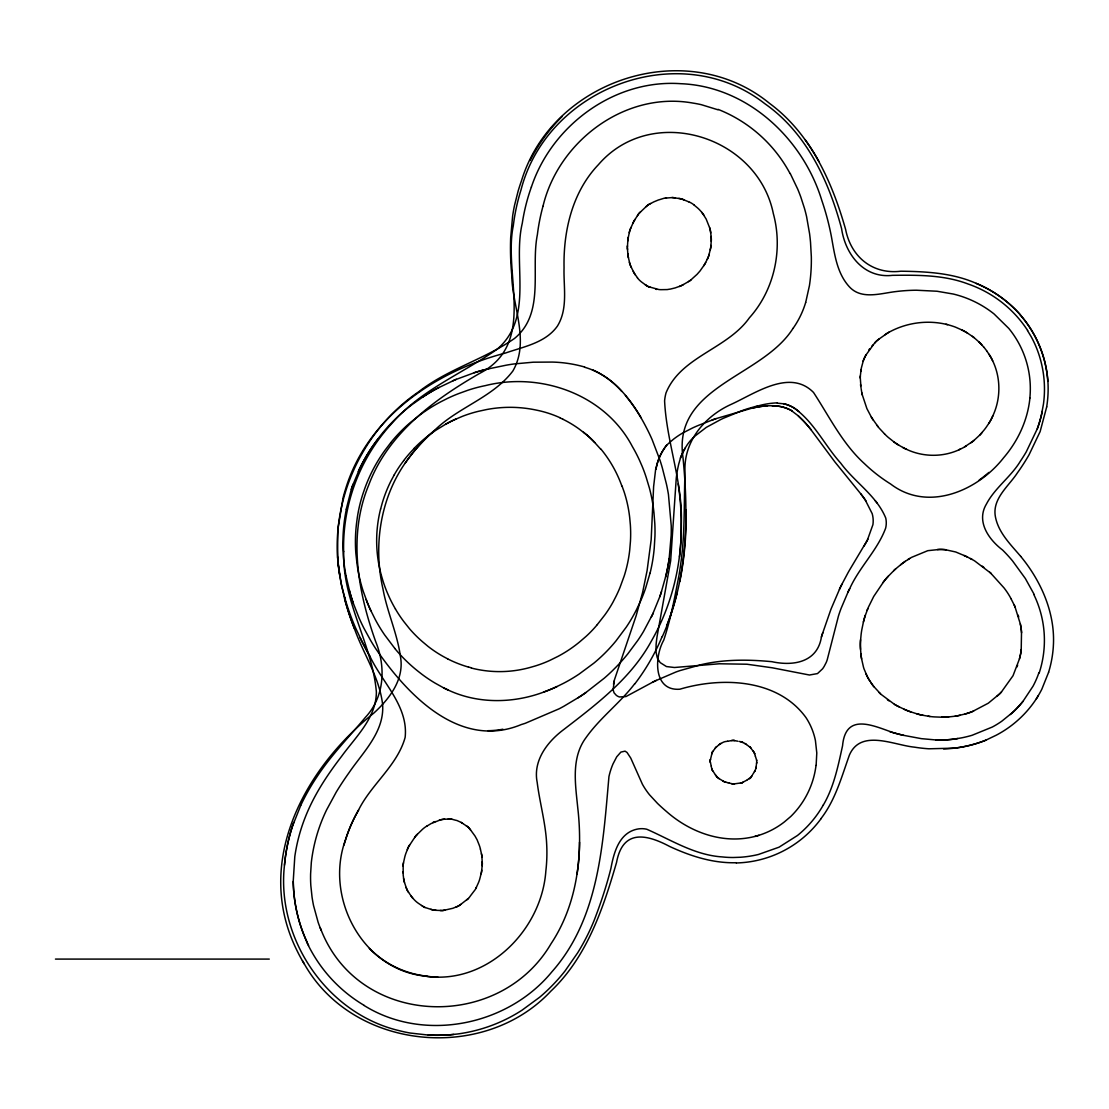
<?xml version="1.0" encoding="UTF-8"?>
<svg xmlns="http://www.w3.org/2000/svg" width="1109" height="1109" viewBox="0 0 1109 1109"><rect width="100%" height="100%" fill="white"/><g stroke="black" fill="none" stroke-linecap="round" stroke-linejoin="round"><path stroke-width="1.5" d="M408.861 846.222A24.731 24.731 0 0 0 407.363 849.591L406.019 853.029A32.411 32.411 0 0 0 404.66 857.52L403.648 862.109A22.762 22.762 0 0 0 403.149 865.089L403.191 875.126A47.271 47.271 0 0 1 403.343 876.124L403.828 880.13A11.312 11.312 0 0 0 404.064 881.101L406.157 887.477A35.821 35.821 0 0 0 406.49 888.434A15.498 15.498 0 0 0 407.752 891.165A24.107 24.107 0 0 0 408.528 892.26L411.591 896.682A23.469 23.469 0 0 0 413.31 898.734L414.225 899.718A27.365 27.365 0 0 0 417.996 903.031L421.323 905.304M861.041 388.164L860.265 377.545A25.881 25.881 0 0 1 860.334 375.965L861.083 369.602A30.747 30.747 0 0 1 861.485 367.523L863.287 360.827A38.51 38.51 0 0 1 865.935 355.046L874.641 343M627.389 247.127L627.5 245.394A36.112 36.112 0 0 0 627.417 246.434M627.888 239.863L627.569 244.715M482.318 864.077L481.639 871.092A20.572 20.572 0 0 1 481.112 873.726M860.334 375.965L860.307 376.492A26.117 26.117 0 0 0 860.265 378.086M755.077 770.63L755.894 768.343A13.156 13.156 0 0 1 756.019 767.289L756.324 765.182M649.042 286.857L659.009 289.574A43.182 43.182 0 0 1 660.742 289.671L667.271 289.574A43.611 43.611 0 0 1 670.349 289.089L675.381 287.855A47.119 47.119 0 0 1 676.67 287.356L680.261 286.08A25.77 25.77 0 0 0 683.366 284.556L688.467 281.617A19.879 19.879 0 0 0 690.768 280.078L692.279 278.664A47.035 47.035 0 0 1 693.042 277.957L696.133 275.171A41.116 41.116 0 0 1 696.923 274.478L700.112 270.873A43.778 43.778 0 0 1 700.694 270.014L703.688 265.772A28.723 28.723 0 0 0 705.338 263.124L707.182 259.395A25.202 25.202 0 0 0 708.803 255.569L710.453 248.832A24.62 24.62 0 0 0 710.911 245.422L711.271 240.584A25.549 25.549 0 0 0 711.091 236.453L710.633 232.308A26.727 26.727 0 0 0 709.566 227.595L706.128 218.972A42.78 42.78 0 0 1 705.185 217.516L703.383 214.55A24.703 24.703 0 0 0 701.734 212.332L700.846 211.264A32.438 32.438 0 0 0 697.436 207.827L694.234 205.179M300.719 805.508L292.582 825.872A175.125 175.125 0 0 0 284.472 865.172C276.169 938.63 326.919 1013.681 399.365 1030.705A141.578 141.578 0 0 0 410.08 1033.02L428.24 1035.057A164.423 164.423 0 0 0 450.171 1034.766L457.435 1034.004A156.716 156.716 0 0 0 522.048 1010.174L539.709 997.199A181.308 181.308 0 0 0 565.049 970.943L577.581 952.95A214.494 214.494 0 0 0 594.147 920.401C600.718 903.35 606.526 885.966 610.948 868.236C613.818 852.71 619.016 833.15 636.802 829.213A22.235 22.235 0 0 1 646.741 829.227C671.153 839.943 694.594 855.108 722.125 856.91A102.125 102.125 0 0 0 733.077 857.507L740.368 857.257A109.763 109.763 0 0 0 758.404 854.484L779.017 847.193L797.482 835.479A106.977 106.977 0 0 0 823.322 804.968M816.127 765.446L816.792 752.997L815.434 740.646A65.556 65.556 0 0 0 806.104 717.773C778.061 678.819 722.125 676.642 679.817 689.216C653.021 691.226 654.352 656.736 663.736 640.156C670.737 619.085 674.771 597.183 678.971 575.432A315.108 315.108 0 0 0 680.829 563.109C685.126 532.916 683.893 502.377 685.002 472.004C683.394 441.618 704.617 416.277 731.205 404.341C755.437 393.307 789.899 368.493 813.507 392.447C829.477 416.818 842.48 443.766 864.466 463.673A158.24 158.24 0 0 0 890.596 483.981C927.776 512.469 977.694 490.94 1003.576 457.823A117.332 117.332 0 0 0 1015.622 440.994C1023.33 427.894 1028.417 413.186 1029.914 398.034M867.044 676.074A52.414 52.414 0 0 0 869.941 681.065L870.634 682.16A54.591 54.591 0 0 0 873.615 686.332L881.017 694.331L894.409 704.298A55.339 55.339 0 0 0 897.777 706.183L904.736 709.51A71.101 71.101 0 0 0 910.725 711.853L916.838 713.808A60.704 60.704 0 0 0 921.829 715.097L929.425 716.414A60.066 60.066 0 0 0 934.54 716.913L941.61 717.19A64.474 64.474 0 0 0 947.391 717.052L955.057 716.22A43.847 43.847 0 0 0 957.594 715.804L965.093 713.988A64.932 64.932 0 0 0 972.413 711.548L988.313 703.189L999.708 693.777A34.601 34.601 0 0 0 1001.469 691.905L1013.03 675.714L1019.434 658.94A61.494 61.494 0 0 0 1021.209 650.124L1021.514 632.172A63.379 63.379 0 0 0 1020.308 623.896L1014.971 606.748A43.348 43.348 0 0 0 1014.194 604.987L1010.992 598.68M542.966 206.288A198.497 198.497 0 0 0 537.38 234.651C530.504 268.988 545.365 313.085 514.493 338.467C484.397 359.399 447.717 369.034 418.62 391.824C360.065 431.72 327.474 505.801 339.811 575.876A180.878 180.878 0 0 0 341.905 586.509L344.58 597.03A239.294 239.294 0 0 0 355.504 627.736L361.257 640.045A352.51 352.51 0 0 0 370.17 656.833C382.66 682.95 408.472 706.336 405.145 737.416C397.244 765.723 371.39 784.132 358.54 810.055A147.899 147.899 0 0 0 345.495 839.873C324.507 896.918 361.811 968.933 424.262 976.003C486.061 985.943 541.594 930.853 545.836 871.161A159.197 159.197 0 0 0 546.668 844.046C545.656 823.155 539.778 802.971 537.172 782.316C532.847 760.608 547.389 741.699 563.829 729.486C596.6 704.243 630.882 678.472 651.163 641.432C671.61 606.11 681.661 565.16 681.3 524.432C683.019 482.373 666.523 442.394 664.596 400.862A44.554 44.554 0 0 1 666.024 392.877C680.871 356.419 727.296 349.127 749.407 317.784C774.415 289.934 783.12 249.47 773.32 213.552C757.586 135.714 651.648 102.929 598.444 164.631C572.355 191.899 563.289 230.824 564.051 267.616C563.427 287.079 568.238 308.454 557.439 326.06C545.545 342.875 523.739 346.687 505.496 353.022C435.366 371.293 366.843 417.414 345.329 489.859A146.818 146.818 0 0 0 343.097 497.691L337.76 529.825L337.649 556.954A224.697 224.697 0 0 0 338.37 565.077L341.295 584.415L345.301 601.3A282.615 282.615 0 0 0 354.464 628.734C363.447 654.074 379.43 677.266 382.605 704.395C384.657 731.69 363.142 751.985 348.988 772.765A310.88 310.88 0 0 0 336.249 792.089L326.601 809.889A162.884 162.884 0 0 0 311.324 862.442L310.603 874.003A128.81 128.81 0 0 0 310.825 885.55L312.045 897.056A150.644 150.644 0 0 0 313.556 905.609L318.144 922.328A119.8 119.8 0 0 0 321.277 930.409C359.981 1027.752 499.452 1031.772 551.007 943.787C577.498 903.96 583.126 854.082 577.72 807.477C575.419 784.174 570.927 757.738 586.093 737.527C600.08 717.773 619.917 703.134 634.57 683.92M755.437 756.449L756.352 759.305A19.615 19.615 0 0 0 756.588 759.984L756.726 762.382A13.96 13.96 0 0 0 756.56 763.436L756.421 764.489M345.953 575.654L349.695 591.596A164.284 164.284 0 0 0 353.341 603.324L358.789 617.311A175.264 175.264 0 0 0 364.029 628.415L370.6 640.378A176.969 176.969 0 0 0 375.618 648.502C407.114 694.594 459.722 750.239 521.41 724.51A113.284 113.284 0 0 0 525.319 723.276L559.158 708.79A188.696 188.696 0 0 0 563.968 706.197L579.175 697.076A173.863 173.863 0 0 0 585.954 692.487L604.239 678.209A189.112 189.112 0 0 0 612.293 670.848L616.16 666.98A181.405 181.405 0 0 0 627.93 653.714L637.689 640.558A151.184 151.184 0 0 0 643.58 631.368L652.536 614.497L659.744 596.808A124.083 124.083 0 0 0 661.075 592.941L665.871 575.862A175.887 175.887 0 0 0 669.184 558.437L671.167 535.328A185.411 185.411 0 0 0 671.236 525.777L668.45 494.531A173.711 173.711 0 0 0 666.37 483.801L662.336 467.929A171.036 171.036 0 0 0 659.938 460.11L652.161 439.705A185.952 185.952 0 0 0 648.723 432.274C635.194 404.757 615.661 376.062 584.568 367.231M655.682 469.024L653.617 486.643L651.163 539.82L647.101 570.608L642.638 592.331L636.109 615.842L614.428 679.886L613.111 689.798L614.067 692.834L616.327 695.329A10.535 10.535 0 0 0 619.432 696.965L625.961 696.549L652.425 682.326A118.275 118.275 0 0 1 655.391 680.843L675.769 672.068A155.191 155.191 0 0 1 679.942 670.598L701.304 664.638A150.02 150.02 0 0 1 709.996 662.863C730.429 659.301 751.334 659.73 771.906 661.685C793.157 666.343 817.388 662.447 821.409 637.037A134.813 134.813 0 0 1 822.421 633.863L830.045 611.863A104.703 104.703 0 0 1 831.168 608.73L839.901 588.338A136.393 136.393 0 0 1 841.856 584.36L848.094 572.604A132.123 132.123 0 0 1 849.744 569.721L867.349 540.194L872.935 524.626A26.574 26.574 0 0 0 872.201 513.689L865.242 499.937A122.739 122.739 0 0 0 860.653 493.699L834.8 461.815L811.012 429.765A75.689 75.689 0 0 0 808.96 427.145L806.063 423.777A108.807 108.807 0 0 0 798.314 415.889L792.173 411.189M1046.702 406.878L1040.131 431.581L1029.11 454.676A209.282 209.282 0 0 1 1017.341 472.961C1008.483 486.463 991.945 498.814 995.425 516.891C998.516 532.833 1010.646 544.491 1020.71 556.399M1034.198 594.493L1025.34 578.496L1012.559 560.918A151.864 151.864 0 0 0 1002.564 550.009C988.674 539.459 975.948 521.396 986.456 503.999C995.023 487.669 1010.964 476.884 1020.432 461.108A174.612 174.612 0 0 0 1026.269 451.834L1037.303 428.781A119.966 119.966 0 0 0 1041.49 414.766L1043.472 403.981A110.734 110.734 0 0 0 1037.345 350.07A104.149 104.149 0 0 0 1031.245 336.817L1027.502 330.537M346.244 509.197L351.317 489.374A107.129 107.129 0 0 1 352.634 485.492L359.496 469.135M688.634 201.81L684.142 199.953A22.818 22.818 0 0 0 680.219 198.677L673.024 197.624A11.811 11.811 0 0 0 671.985 197.596L664.735 198.164A10.771 10.771 0 0 0 663.723 198.359L660.742 199.287A46.481 46.481 0 0 1 658.413 199.967L653.645 201.949A48.907 48.907 0 0 1 652.73 202.448L649.333 204.181A13.433 13.433 0 0 0 647.351 205.553L647.074 205.775A34.587 34.587 0 0 0 646.048 206.69L639.034 213.385A10.979 10.979 0 0 0 638.396 214.189L634.473 220.317A28.307 28.307 0 0 0 632.879 223.38L631.035 227.497A25.59 25.59 0 0 0 629.496 231.712L628.068 238.504A15.332 15.332 0 0 0 627.916 239.53A26.283 26.283 0 0 0 627.819 240.903M712.435 751.888A8.581 8.581 0 0 0 711.826 753.884L710.467 759.554M905.263 561.348A64.267 64.267 0 0 0 901.617 563.982L895.67 568.889A42.294 42.294 0 0 0 894.242 570.192L888.392 576.153A64.211 64.211 0 0 0 883.79 581.532L873.726 596.448L868.583 606.817A44.637 44.637 0 0 0 867.834 608.578L865.172 615.828A69.077 69.077 0 0 0 863.412 622.01L861.845 629.565A73.236 73.236 0 0 0 861.097 634.653L860.501 641.057A65.486 65.486 0 0 0 860.556 649.403L861.041 655.169A49.42 49.42 0 0 0 861.624 658.982L863.481 667.119A30.719 30.719 0 0 0 864.063 668.963L867.072 676.06M380.637 508.962L382.245 503.07A131.209 131.209 0 0 1 391.241 480.433L394.139 475.068M650.026 573.131L645.577 588.255A146.402 146.402 0 0 1 640.253 601.799L636.594 609.465A154.803 154.803 0 0 1 626.183 627.237L616.036 640.85A160.736 160.736 0 0 1 593.828 663.182L579.217 674.009A163.12 163.12 0 0 1 563.58 683.283L557.051 686.513A139.554 139.554 0 0 1 547.028 690.81C515.228 703.605 478.048 704.562 446.858 689.41A87.791 87.791 0 0 1 443.572 687.83L435.102 683.116A143.574 143.574 0 0 1 422.002 674.355L419.133 672.123A155.953 155.953 0 0 1 394.818 648.502M1019.434 658.94L1019.601 658.316A60.676 60.676 0 0 0 1021.264 649.486M542.98 206.288C558.465 141.12 625.351 90.869 692.875 103.068A115.488 115.488 0 0 1 701.387 104.703L717.967 109.791M805.675 302.563L809.431 285.637A171.465 171.465 0 0 0 811.331 256.803L810.527 242.358A229.799 229.799 0 0 0 809.584 233.736L806.59 216.629A154.747 154.747 0 0 0 804.427 208.229L800.864 197.222A185.591 185.591 0 0 0 797.718 189.126L790.232 173.475M1048.615 672.276L1041.822 689.23A101.529 101.529 0 0 1 1036.361 698.725M757.114 406.019L748.242 408.556A121.713 121.713 0 0 0 741.464 410.857L723.456 418.245A81.844 81.844 0 0 0 720.684 419.562L706.281 427.381L694.927 436.1A47.146 47.146 0 0 0 687.428 444.487L685.251 447.953A71.905 71.905 0 0 0 683.296 451.543L681.564 455.244A47.105 47.105 0 0 0 680.455 458.1L678.75 463.992A116.5 116.5 0 0 0 676.268 478.104L670.654 560.863L657.082 636.455A129.185 129.185 0 0 0 656.098 644.592L655.973 651.732L657.207 657.582A15.776 15.776 0 0 0 658.566 660.312M659.744 596.808L660.202 595.519A123.501 123.501 0 0 0 661.491 591.638M1038.883 672.816L1037.622 676.24A92.421 92.421 0 0 1 1033.034 686.194L1022.955 701.387A104.925 104.925 0 0 1 1013.016 712.103L1001.677 721.294A95.014 95.014 0 0 1 992.347 727.019L972.094 735.281A118.594 118.594 0 0 1 961.448 737.887L954.253 739.079A110.276 110.276 0 0 1 935.982 739.966L921.357 738.649L903.71 735.364A196.57 196.57 0 0 1 893.313 732.689C872.811 725.522 845.557 712.352 842.549 745.83C838.071 766.083 833.968 786.877 823.349 804.995M531.377 187.088C551.894 125.151 614.788 78.961 680.76 83.702C747.244 86.266 803.041 138.583 821.838 200.521A263.845 263.845 0 0 1 831.403 236.605C834.578 253.989 836.824 273.05 849.244 286.677C861.333 300.04 880.491 293.358 895.781 291.584A175.721 175.721 0 0 1 916.45 290.225L936.994 291.237L953.352 294.051A104.8 104.8 0 0 1 994.038 313.93L1008.802 328.43A95 95 0 0 1 1029.859 398.02M662.323 636.635C687.525 580.575 688.925 517.792 682.992 457.615C672.428 385.863 762.23 377.351 792.99 328.416M440.121 910.489A19.283 19.283 0 0 0 443.115 910.489L452.916 908.271A39.744 39.744 0 0 1 454.149 907.758L456.035 907.037A19.324 19.324 0 0 0 459.376 905.471L468.386 898.47A9.829 9.829 0 0 0 469.079 897.736L470.271 896.114A39.009 39.009 0 0 1 470.868 895.296L473.307 892.093A38.247 38.247 0 0 1 473.931 891.289L475.151 889.695A9.926 9.926 0 0 0 475.678 888.836L478.312 883.027A29.666 29.666 0 0 0 479.864 878.605L481.431 872.423A20.101 20.101 0 0 0 481.722 870.094M777.326 403.163L783.453 403.787A31.911 31.911 0 0 1 793.905 407.876C813.992 421.919 824.528 445.166 840.65 463.063C854.665 482.179 876.72 495.792 885.772 518.125A22.277 22.277 0 0 1 885.647 528.147C877.455 550.286 859.378 567.129 849.702 588.671A88.526 88.526 0 0 0 848.316 591.416L841.107 608.37A129.185 129.185 0 0 0 838.432 616.119L827.231 659.744A27.988 27.988 0 0 1 826.15 662.6L824.264 666.232A37.858 37.858 0 0 1 822.573 668.81L817.513 673.579L809.473 675.021L772.294 667.798L746.953 664.222L719.325 663.778L674.424 667.507L666.426 666.551L660.479 662.794A16.178 16.178 0 0 1 658.053 659.425M1046.688 406.878A114.158 114.158 0 0 0 1047.603 377.698A108.904 108.904 0 0 0 1045.939 366.871A113.354 113.354 0 0 0 1020.377 314.956L1017.951 312.225A121.131 121.131 0 0 0 976.142 283.336C952.534 272.911 926.348 271.553 900.924 271.206C872.575 274.685 851.005 256.886 845.626 229.466C832.138 181.862 810.554 133.648 769.646 103.456C686.776 35.488 552.573 79.335 521.521 180.656A197.915 197.915 0 0 0 518.125 191.095L514.548 205.29A173.6 173.6 0 0 0 512.621 216.089L510.667 237.936A278.872 278.872 0 0 0 511.72 274.491C512.039 306.375 530.185 341.156 512.843 371.03C492.646 397.646 458.086 407.211 434.506 430.389A174.058 174.058 0 0 0 407.377 459.985C380.429 496.652 372.957 545.129 382.993 589.045C387.124 611.918 397.23 633.294 400.418 656.348C404.674 679.138 389.522 698.795 373.705 713.184C303.644 769.396 253.143 863.259 297.281 951.134A147.774 147.774 0 0 0 304.323 963.957C353.119 1050.389 483.787 1062.879 550.84 991.169C586.869 957.039 603.074 908.812 616.549 862.428C622.717 829.241 646.048 833.913 669.67 846.472C690.519 856.12 713.073 863.398 736.293 862.719M841.856 584.36L841.357 585.358A139.97 139.97 0 0 0 839.43 589.35M849.702 588.671L849.231 589.572A88.249 88.249 0 0 0 847.886 592.345M747.064 780.043L751.209 776.965A14.001 14.001 0 0 1 751.75 776.05L752.401 774.997M755.077 770.616A13.031 13.031 0 0 0 754.508 771.531L752.859 774.248M408.902 846.236L415.002 836.99A17.813 17.813 0 0 1 416.471 835.16M986.885 351.165L988.978 354.242A45.926 45.926 0 0 1 992.403 360.259C1001.094 377.878 1000.97 399.323 992.319 416.929A47.521 47.521 0 0 1 988.743 423.458L986.677 426.563A59.179 59.179 0 0 1 984.127 429.987L980.703 434.076A29.569 29.569 0 0 1 979.594 435.227L974.118 440.287A29.763 29.763 0 0 1 972.884 441.299L964.04 447.246A26.089 26.089 0 0 1 962.64 447.994C945.339 457.379 923.825 457.67 906.122 449.131A44.485 44.485 0 0 1 902.795 447.454L898.637 445.069A51.097 51.097 0 0 1 894.201 442.117L888.351 437.473A43.417 43.417 0 0 1 884.511 433.799M712.505 751.916L713.142 751.07A16.801 16.801 0 0 0 713.572 750.502L714.307 749.504M727.518 741.256L726.118 741.464A10.175 10.175 0 0 0 723.082 742.323L722.014 742.961A21.085 21.085 0 0 1 721.21 743.335L721.058 743.418A7.347 7.347 0 0 0 719.81 744.07L719.145 744.666A18.229 18.229 0 0 1 718.604 745.123L716.677 746.676A8.207 8.207 0 0 0 715.527 747.757L715.028 748.506A20.447 20.447 0 0 1 714.626 749.074L714.515 749.227M820.826 818.802C835.41 800.046 841.592 776.854 849.466 754.91C861 728.71 893.785 745.137 914.44 747.161A155.731 155.731 0 0 0 928.926 748.797L954.558 748.145M403.662 460.651L400.654 464.754A112.633 112.633 0 0 0 394.125 475.054M359.427 469.107A169.76 169.76 0 0 1 378.003 438.956L378.751 437.805A174.265 174.265 0 0 1 412.548 404.244L422.598 397.174A160.403 160.403 0 0 1 437.819 388.081L455.05 379.832L474.25 372.749A149.23 149.23 0 0 1 487.392 369.089L506.106 365.208A184.496 184.496 0 0 1 514.188 363.932L533.221 362.199L552.324 362.075A128.963 128.963 0 0 1 584.623 367.01M390.673 442.81L384.795 450.531A153.236 153.236 0 0 0 364.986 487.918L363.003 493.657A145.764 145.764 0 0 0 357.361 517.21L356.557 523.226A152.737 152.737 0 0 0 355.864 553.502L356.946 563.15A151.891 151.891 0 0 0 363.308 591.513L367.467 602.908A133.011 133.011 0 0 0 370.877 610.685L375.202 619.363A155.329 155.329 0 0 0 384.643 634.916L394.859 648.474M597.307 624.589L604.807 614.968A120.604 120.604 0 0 0 613.014 602.118L615.814 596.697A134.716 134.716 0 0 0 620.014 587.437L624.201 575.987A132.817 132.817 0 0 0 629.704 550.175L630.466 541.053A134.549 134.549 0 0 0 630.356 524.793L629.704 517.695A129.351 129.351 0 0 0 624.131 491.897L622.08 486.158M414.267 448.327L410.122 452.805A124.208 124.208 0 0 0 403.648 460.637M427.09 825.928A28.668 28.668 0 0 0 422.501 829.31L416.721 834.925A22.388 22.388 0 0 0 414.627 837.545M895.67 568.889L895.185 569.319A42.378 42.378 0 0 0 893.785 570.636M716.677 746.676L716.137 747.133A8.844 8.844 0 0 0 715.139 748.353M967.533 333.102A51.014 51.014 0 0 0 961.448 329.789L955.598 327.197A29.333 29.333 0 0 0 954.1 326.642C932.932 319.142 908.742 321.402 889.099 332.187A29.638 29.638 0 0 0 887.255 333.255L878.536 339.396A28.612 28.612 0 0 0 874.641 343A29.291 29.291 0 0 1 878.966 339.077M937.327 549.551A47.923 47.923 0 0 1 946.31 549.814A40.534 40.534 0 0 0 939.254 549.468L927.789 550.674L911.806 557.259A37.124 37.124 0 0 0 910.115 558.201L905.263 561.348A68.716 68.716 0 0 0 900.619 564.786M688.467 281.617L689.923 280.688A12.656 12.656 0 0 0 691.018 279.842M427.104 825.955L429.987 824.25A40.534 40.534 0 0 0 431.138 823.543L440.467 819.87A18.617 18.617 0 0 1 444.737 819.218L450.767 819.052A9.621 9.621 0 0 1 451.751 819.191L454.357 819.884A37.692 37.692 0 0 0 456.963 820.521L461.192 822.421A24.883 24.883 0 0 0 462.301 823.197L462.869 823.557M742.06 782.704L743.002 782.192A17.259 17.259 0 0 1 743.779 781.776L746.759 780.209M560.211 417.816A108.751 108.751 0 0 0 539.029 410.677L536.049 410.039A125.442 125.442 0 0 0 486.574 409.554L478.631 411.273A122.198 122.198 0 0 0 462.148 416.443L454.662 419.646A105.286 105.286 0 0 0 445.61 424.262L436.932 429.571A129.503 129.503 0 0 0 414.212 448.286M721.058 743.418L720.42 743.723A7.846 7.846 0 0 0 719.284 744.555M456.035 907.037L457.587 906.386A21.39 21.39 0 0 0 460.692 904.431M773.25 405.672L766.596 405.825A117.166 117.166 0 0 0 752.359 408.057L716.178 418.592A137.89 137.89 0 0 0 713.045 419.715L698.573 425.329A129.67 129.67 0 0 0 692.487 428.005L682.603 433.051A83.605 83.605 0 0 0 673.44 439.247L668.38 443.572A35.474 35.474 0 0 0 666.135 446.04L665.442 446.899A54.119 54.119 0 0 0 655.918 469.065M731.288 783.578L731.621 783.661A17.508 17.508 0 0 0 732.314 783.813A5.365 5.365 0 0 0 733.701 783.966L734.754 783.8A17.855 17.855 0 0 1 735.447 783.703L741.574 782.871A3.479 3.479 0 0 0 742.226 782.621A8.512 8.512 0 0 1 740.535 783.037M733.978 740.452A9.177 9.177 0 0 0 731.538 740.632L727.698 741.228M955.057 716.22L955.695 716.123A56.587 56.587 0 0 0 960.117 715.25M444.737 819.204L443.739 819.26A19.407 19.407 0 0 0 439.192 820.286M55.45 959.091L269.279 959.091M424.761 907.398L430.833 909.325A21.099 21.099 0 0 0 435.407 910.281L442.117 910.544A12.185 12.185 0 0 0 443.448 910.42M733.978 740.521L734.851 740.687A22.651 22.651 0 0 0 735.378 740.784L737.818 741.2M946.296 549.912L955.708 551.977L964.594 555.72A79.002 79.002 0 0 1 967.519 557.078L973.203 560.045A35.71 35.71 0 0 1 974.853 561.057L990.684 573.103L1004.019 587.895A73.222 73.222 0 0 1 1011.02 598.666M739.204 741.436L741.464 741.866A7.611 7.611 0 0 1 742.891 742.517L743.058 742.586A19.394 19.394 0 0 0 743.682 742.933L744.777 743.487A10.785 10.785 0 0 1 746.288 744.402L748.7 746.205A20.114 20.114 0 0 0 749.282 746.607L750.128 747.244M729.223 783.051L728.031 782.746M729.403 783.093L730.942 783.481M727.851 782.704L725.965 782.247A9.496 9.496 0 0 1 723.345 781.249M471.408 667.826L468.469 667.022M916.838 713.808L919.319 714.501A48.117 48.117 0 0 0 921.191 714.945A67.76 67.76 0 0 0 923.09 715.319M430.833 909.325L431.151 909.422A21.251 21.251 0 0 0 436.087 910.295M560.156 417.941L562.901 419.257M447.689 658.857L446.788 658.386A117.706 117.706 0 0 1 427.977 646.339L422.529 641.764A122.281 122.281 0 0 1 409.595 628.831L403.898 621.678A126.828 126.828 0 0 1 395.428 608.993M421.6 905.485L424.151 907.12M902.795 447.454L904.681 448.452A33.977 33.977 0 0 0 906.607 449.353M742.905 742.503L742.281 742.171A8.137 8.137 0 0 0 740.59 741.699M364.126 1005.503C423.943 1042.862 507.797 1025.686 551.894 971.817C599.207 918.432 602.949 843.991 608.952 776.563A70.81 70.81 0 0 1 612.972 764.018L616.729 756.809L620.901 752.082L625.06 751.153L627.042 752.47L630.785 758.14L642.416 784.271A73.402 73.402 0 0 0 649.514 794.779L657.582 803.484A191.912 191.912 0 0 0 666.564 811.58C688.232 830.724 717.703 842.438 746.814 838.071A78.822 78.822 0 0 0 758.916 835.299M894.409 704.298L895.518 704.95A55.713 55.713 0 0 0 898.928 706.752M723.373 781.207L718.979 778.56A7.832 7.832 0 0 1 717.357 777.215L717.26 777.062A14.209 14.209 0 0 0 716.788 776.536L716.303 776.023A9.912 9.912 0 0 1 715.457 774.886L713.309 771.642A17.758 17.758 0 0 0 712.81 770.907L712.214 770.034A6.709 6.709 0 0 1 711.728 768.551L711.243 766.305M463.437 823.918L467.61 826.718A10.91 10.91 0 0 1 468.594 827.605L469.717 828.867A41.685 41.685 0 0 1 470.549 829.92L474.111 834.8A34.171 34.171 0 0 0 474.915 835.881L477.189 839.957A40.243 40.243 0 0 0 477.66 841.218L478.922 844.337A32.424 32.424 0 0 1 480.433 849.12M646.02 285.249L642.097 282.407A23.164 23.164 0 0 1 637.398 277.832M979.289 342.251L974.09 337.663A27.42 27.42 0 0 0 972.829 336.679L967.062 332.839A50.307 50.307 0 0 0 961.448 329.803M974.09 337.663L973.674 337.33A27.281 27.281 0 0 0 972.399 336.374M586.647 434.839L579.425 429.225A110.484 110.484 0 0 0 562.915 419.257M798.286 415.917L803.041 420.533A106.422 106.422 0 0 1 811.053 429.724M586.675 434.797A101.917 101.917 0 0 1 594.729 442.56L600.856 449.339M884.497 433.813L879.395 428.365A28.418 28.418 0 0 1 878.37 427.131L872.187 418.453A29 29 0 0 1 871.355 417.095L866.891 408.597L862.178 394.457A30.983 30.983 0 0 1 861.845 392.891L861.222 389.217M983.628 346.951L980.425 343.374A34.227 34.227 0 0 0 978.9 341.891M717.384 777.187L717.856 777.714A8.442 8.442 0 0 0 719.131 778.629M717.149 776.924L717.26 777.062A13.031 13.031 0 0 0 716.788 776.536M750.377 747.494L751.015 748.339A16.995 16.995 0 0 0 751.542 749.046L753.163 751.153A8.595 8.595 0 0 1 754.605 753.552M627.389 247.82L627.971 255.417A13.086 13.086 0 0 0 628.138 256.442L629.787 263.526A24.329 24.329 0 0 0 631.34 267.366L633.308 271.414A24.953 24.953 0 0 0 635.027 274.408L637.495 277.763M408.528 892.26L407.779 891.151A21.029 21.029 0 0 1 406.185 887.477M715.457 774.886L715.555 775.039A9.094 9.094 0 0 0 716.525 776.286M302.438 960.81L304.323 963.957M395.442 608.993L394.929 608.106A137.821 137.821 0 0 1 389.314 597.28L387.665 593.565A128.478 128.478 0 0 1 383.049 581.185L381.344 575.335A130.252 130.252 0 0 1 380.595 508.948M320.168 927.748L321.277 930.409M755.381 756.283L754.522 753.579M344.58 597.03L345.329 599.65M710.536 759.402A7.07 7.07 0 0 0 710.204 761.8L710.522 762.84A21.57 21.57 0 0 1 710.675 763.533L711.174 765.959M711.715 768.551L711.992 769.563A3.549 3.549 0 0 0 712.311 770.187A10.591 10.591 0 0 0 712.713 770.769M482.318 863.398L481.93 857.368A20.184 20.184 0 0 0 481.722 855.025L480.405 849.134M861.845 392.891L861.943 393.418A30.844 30.844 0 0 0 862.303 394.97M861.624 658.982L861.513 658.344A57.696 57.696 0 0 1 860.917 653.88M481.93 857.368L481.874 856.356A20.738 20.738 0 0 0 481.431 853.722M343.748 551.409C341.891 601.009 372.361 643.969 376.381 692.099C376.201 718.077 355.726 736.778 341.586 756.352C327.266 774.928 314.194 794.751 305.502 816.64A173.961 173.961 0 0 0 294.8 856.605L293.22 881.419A151.184 151.184 0 0 0 306.805 941.68M820.91 818.872A108.225 108.225 0 0 1 736.293 862.954M805.314 139.97A200.272 200.272 0 0 1 818.983 161.581M976.128 283.363A120.59 120.59 0 0 1 1020.46 314.873M1020.308 315.025A112.661 112.661 0 0 1 1047.797 381.357M1020.71 556.399A155.676 155.676 0 0 1 1038.939 583.778C1046.827 598.888 1052.122 615.495 1053.3 632.56A104.884 104.884 0 0 1 1053.481 643.525L1053.287 647.171A112.522 112.522 0 0 1 1048.601 672.276M1038.329 695.648A107.809 107.809 0 0 1 996.187 735.225L986.303 739.953A122.184 122.184 0 0 1 954.544 748.118M986.331 740.05A124.693 124.693 0 0 1 943.607 748.935M530.116 160.486A168.79 168.79 0 0 1 562.277 116.348M405.27 462.98A173.032 173.032 0 0 1 434.548 430.431M613.499 684.253A68.079 68.079 0 0 1 614.178 680.968M867.876 539.21A122.059 122.059 0 0 1 864.091 545.988M773.25 405.811A38.066 38.066 0 0 1 792.27 410.995A38.732 38.732 0 0 0 772.141 405.811M656.015 469.079A52.705 52.705 0 0 1 666.689 445.056M712.006 420.103A142.839 142.839 0 0 1 716.178 418.592M752.373 408.07A113.728 113.728 0 0 1 767.691 405.672M860.639 493.699A117.984 117.984 0 0 1 865.879 500.852M821.409 637.037A139.72 139.72 0 0 1 822.781 632.809M652.425 682.326A124.873 124.873 0 0 1 656.389 680.358M903.71 735.364A197.693 197.693 0 0 1 889.765 731.635M1033.879 594.646A104.606 104.606 0 0 1 1039.202 672.927M1042.28 411.203A119.231 119.231 0 0 1 1037.289 428.781M1027.641 330.454A116.39 116.39 0 0 0 968.24 284.056C944.119 274.838 917.919 275.018 892.495 275.337C863.953 278.65 845.349 254.446 841.592 228.662C828.811 180.919 806.465 132.817 764.822 103.691C679.983 37.526 547.25 87.389 520.98 190.027A198.622 198.622 0 0 0 513.301 225.723C503.056 275.018 536.978 343.596 479.823 373.289C433.924 399.642 387.873 433.564 368.729 485.035C347.685 535.661 357.944 592.164 375.84 642.028C385.987 667.05 384.546 696.993 365.346 717.412C349.002 737.069 330.939 755.409 316.897 776.882A219.291 219.291 0 0 0 300.691 805.494M284.472 865.172A175 175 0 0 1 293.746 822.407M453.803 1034.434A163.342 163.342 0 0 1 428.24 1035.057M1022.942 701.387A104.579 104.579 0 0 1 1010.299 714.556M957.857 738.539A110.845 110.845 0 0 1 935.982 739.966M757.156 406.199A81.359 81.359 0 0 1 777.312 402.858M875.264 500.797A119.065 119.065 0 0 1 877.274 503.112M783.495 403.607A34.947 34.947 0 0 1 798.827 411.508M680.413 458.086A59.789 59.789 0 0 1 685.293 447.981M816.016 765.432A86.183 86.183 0 0 1 790.759 816.487L784.451 821.866A80.042 80.042 0 0 1 754.938 836.422M364.182 1005.392A144.738 144.738 0 0 1 306.583 941.777M343.624 551.409A182.819 182.819 0 0 1 392.461 422.751C421.073 389.855 462.37 373.581 497.248 349.141C534.219 317.382 512.386 264.801 522.284 223.242A193.035 193.035 0 0 1 531.363 187.074M988.909 472.42A157.436 157.436 0 0 1 979.108 480.142M308.565 945.436A150.741 150.741 0 0 1 293.289 881.419M1017.632 665.109A33.935 33.935 0 0 1 1016.981 666.925M973.605 711.063A67.261 67.261 0 0 1 965.093 714.002M948.68 716.941A66.235 66.235 0 0 1 941.61 717.19M888.974 700.86A29.957 29.957 0 0 1 887.422 699.724M874.003 686.831A53.398 53.398 0 0 1 870.648 682.146M867.127 610.38A76.202 76.202 0 0 1 867.82 608.578M883.014 582.558A67.039 67.039 0 0 1 888.378 576.153M907.938 559.56A68.079 68.079 0 0 1 909.574 558.534M964.012 555.47A80.486 80.486 0 0 1 967.519 557.078M970.389 558.52A81.276 81.276 0 0 1 972.094 559.421M989.741 572.244A38.025 38.025 0 0 1 991.155 573.547M1020.322 623.896A64.807 64.807 0 0 1 1021.583 632.809M1018.159 615.162A35.71 35.71 0 0 1 1018.714 617.02M1014.194 604.987A44.402 44.402 0 0 1 1015.22 607.344M982.255 566.158A39.55 39.55 0 0 1 983.794 567.323M863.412 622.01A69.784 69.784 0 0 1 865.367 615.218M860.542 649.403A66.304 66.304 0 0 1 860.556 639.768M869.9 681.092A54.535 54.535 0 0 1 865.949 673.745M880.546 693.915A30.082 30.082 0 0 1 879.16 692.571M910.711 711.867A71.877 71.877 0 0 1 904.14 709.261M930.063 716.497A68.592 68.592 0 0 1 928.15 716.206M1001.496 691.947A49.614 49.614 0 0 1 996.839 696.369M754.494 771.517A14.154 14.154 0 0 1 755.174 770.478M742.85 782.289A12.379 12.379 0 0 1 742.378 782.552M734.574 783.827A10.314 10.314 0 0 1 733.701 783.966M710.398 762.687A7.611 7.611 0 0 1 710.314 759.526M749.421 746.704A10.383 10.383 0 0 1 749.864 747.009M750.003 747.119A3.396 3.396 0 0 1 750.502 747.632M756.588 759.984A11.783 11.783 0 0 1 756.754 760.483M756.56 763.436A15.082 15.082 0 0 1 756.754 762.216M755.867 768.523A14.209 14.209 0 0 1 756.019 767.289M753.205 751.112A9.26 9.26 0 0 1 754.716 753.884M750.599 747.757A12.268 12.268 0 0 1 750.918 748.187M744.791 743.474A11.658 11.658 0 0 1 746.44 744.499M731.524 740.521A10.341 10.341 0 0 1 734.699 740.549M713.032 751.209A11.783 11.783 0 0 0 712.602 751.763A8.207 8.207 0 0 0 711.826 753.884M725.951 782.275A9.995 9.995 0 0 1 723.193 781.152M733.687 784.021A9.87 9.87 0 0 1 731.635 783.633M749.878 778.56A11.27 11.27 0 0 1 749.407 778.809M750.668 777.894A2.232 2.232 0 0 1 750.308 778.255M751.126 777.132A15.221 15.221 0 0 1 751.75 776.05M662.142 636.566A210.571 210.571 0 0 1 634.708 684.017M354.478 628.734A280.133 280.133 0 0 1 344.525 598.513M718.133 109.389A139.679 139.679 0 0 1 790.065 173.572M805.647 302.549A89.164 89.164 0 0 1 793.018 328.43M685.986 509.613A323.176 323.176 0 0 1 679.803 581.56M579.536 842.147A222.937 222.937 0 0 1 577.096 873.85M677.1 592.816A285.415 285.415 0 0 1 666.62 625.892M992.791 415.972A49.434 49.434 0 0 1 988.771 423.472M982.089 432.455A42.003 42.003 0 0 1 979.607 435.241M966.299 445.846A56.171 56.171 0 0 1 964.497 446.982M958.758 449.797A60.08 60.08 0 0 1 960.214 449.117M873.379 420.214A40.881 40.881 0 0 1 871.341 417.095M860.861 371.196A53.786 53.786 0 0 1 861.083 369.602M863.052 361.312A37.664 37.664 0 0 1 865.935 355.046M868.832 349.959A18.811 18.811 0 0 1 869.761 348.67M885.051 334.752A43.625 43.625 0 0 1 889.071 332.159M983.628 346.937A54.008 54.008 0 0 1 986.899 351.151M988.965 354.256A45.691 45.691 0 0 1 992.624 360.744M979.302 342.237A46.093 46.093 0 0 1 981.867 344.954M945.922 324.244A27.891 27.891 0 0 1 947.474 324.632M872.908 345.024A62.132 62.132 0 0 1 871.854 346.244M860.695 386.057A26.99 26.99 0 0 1 860.529 384.476M878.037 426.715A60.773 60.773 0 0 1 877.094 425.426M898.65 445.056A50.432 50.432 0 0 1 893.785 441.798M974.132 440.315A43.903 43.903 0 0 1 970.722 442.865M437.778 976.987A92.047 92.047 0 0 1 426.951 976.35M426.965 976.197A96.358 96.358 0 0 1 369.311 948.5M370.184 656.833A346.66 346.66 0 0 1 360.051 637.606M678.167 483.843A278.262 278.262 0 0 1 679.498 556.968M339.825 575.848A210.807 210.807 0 0 1 337.663 556.954M343.984 845.1A145.584 145.584 0 0 1 358.609 810.097M345.98 575.64A170.176 170.176 0 0 1 346.355 509.225M358.276 471.575A169.802 169.802 0 0 1 377.989 438.928M452.541 380.914A116.584 116.584 0 0 1 456.312 379.306M592.358 369.768A82.426 82.426 0 0 1 621.775 391.422M625.407 395.483A167.39 167.39 0 0 1 641.099 417.774M474.236 372.721A153.624 153.624 0 0 1 488.722 368.798M422.584 397.161A162.621 162.621 0 0 1 439.025 387.457M351.317 489.374A108.834 108.834 0 0 1 353.106 484.217M353.327 603.324A165.546 165.546 0 0 1 349.335 590.279M502.904 729.223A86.807 86.807 0 0 1 487.974 730.706M585.968 692.501A177.177 177.177 0 0 1 578.025 697.811M653.104 613.263A118.455 118.455 0 0 1 651.357 616.964M669.198 558.437A177.066 177.066 0 0 1 665.566 577.179M701.747 212.318A26.644 26.644 0 0 1 703.952 215.423M688.661 201.727A24.121 24.121 0 0 1 694.289 205.123M671.985 197.541A22.402 22.402 0 0 1 675.409 197.943M665.428 198.081A29.735 29.735 0 0 1 666.454 197.998M649.638 204.014A35.391 35.391 0 0 1 650.567 203.543M638.354 214.162A19.394 19.394 0 0 1 640.489 211.916M632.851 223.366A29.86 29.86 0 0 1 635 219.43M627.86 239.863A22.332 22.332 0 0 1 628.359 237.146M627.403 248.166A13.031 13.031 0 0 1 627.403 246.766M627.902 254.737A38.732 38.732 0 0 1 627.846 253.698M628.138 256.442A13.363 13.363 0 0 1 627.944 255.07M631.284 267.394A24.356 24.356 0 0 1 629.357 262.209M649.028 286.912A17.813 17.813 0 0 1 645.188 284.639M656.93 289.435A8.872 8.872 0 0 1 655.918 289.227M683.38 284.583A26.533 26.533 0 0 1 679.304 286.496M710.952 245.422A25.937 25.937 0 0 1 710.245 249.858M711.119 236.439A26.269 26.269 0 0 1 711.271 241.277M709.608 227.581A28.82 28.82 0 0 1 710.744 233.001M709.178 254.238A26.547 26.547 0 0 1 707.237 259.423M705.657 262.514A29.264 29.264 0 0 1 703.702 265.772M650.345 287.328A18.798 18.798 0 0 1 645.979 285.332M635.429 274.977A25.826 25.826 0 0 1 633.294 271.428M628.456 257.787A35.197 35.197 0 0 1 628.207 256.789M627.528 249.553A38.482 38.482 0 0 1 627.431 248.513M629.26 232.724A27.309 27.309 0 0 1 630.993 227.484M637.467 215.659A36.07 36.07 0 0 1 638.008 214.772M646.062 206.704A21.348 21.348 0 0 1 649.001 204.306M678.847 198.414A24.758 24.758 0 0 1 684.17 199.897M482.263 864.743A33.644 33.644 0 0 1 482.152 865.741M482.318 863.065A11.007 11.007 0 0 1 482.29 864.424M467.679 826.649A22.513 22.513 0 0 1 470.521 829.948M462.592 823.377A27.725 27.725 0 0 1 461.192 822.421M434.395 821.852A36.375 36.375 0 0 1 435.352 821.547M432.857 822.49A9.08 9.08 0 0 1 433.771 822.074M416.485 835.16A24.772 24.772 0 0 1 417.441 834.231M407.308 849.577A24.703 24.703 0 0 1 409.554 845.058M402.858 872.797A10.369 10.369 0 0 1 402.83 871.799M403.731 879.465A33.52 33.52 0 0 1 403.621 878.467M404.05 881.101A11.575 11.575 0 0 1 403.773 879.797M412.839 898.248A23.428 23.428 0 0 1 411.023 895.85M423 906.441A37.554 37.554 0 0 1 422.155 905.873M425.066 907.522A9.122 9.122 0 0 1 423.832 906.954M468.4 898.484A24.758 24.758 0 0 1 466.584 899.981M444.778 910.184A36.278 36.278 0 0 1 443.78 910.364M404.452 882.39A26.879 26.879 0 0 1 404.147 881.433M403.122 866.087A21.168 21.168 0 0 1 403.482 862.76M448.105 819.066A18.146 18.146 0 0 1 451.765 819.107M466.251 825.748A26.491 26.491 0 0 1 467.346 826.524M482.207 861.721A33.561 33.561 0 0 1 482.304 862.733M476.399 887.325A29.07 29.07 0 0 1 475.983 888.24M650.068 573.145A162.344 162.344 0 0 0 654.241 548.04L654.962 535.938A165.837 165.837 0 0 0 654.823 523.808L653.977 512.913A161.235 161.235 0 0 0 649.361 487.891L646.214 477.438A143.352 143.352 0 0 0 642.028 466.057L639.602 460.498A150.186 150.186 0 0 0 632.338 446.511C605.126 394.471 540.887 371.654 485.382 385.613A142.312 142.312 0 0 0 467.804 390.285L458.682 393.584A148.218 148.218 0 0 0 447.551 398.381L441.049 401.652A162.011 162.011 0 0 0 420.505 414.516L410.982 422.016A150.602 150.602 0 0 0 390.645 442.796M447.953 689.909A89.039 89.039 0 0 1 443.572 687.83M370.85 610.699A138.819 138.819 0 0 1 366.15 599.512M557.065 686.526A143.685 143.685 0 0 1 543.618 692.071M597.321 624.603A116.708 116.708 0 0 1 586.093 636.358L579.938 641.667A128.242 128.242 0 0 1 558.021 656.362L549.814 660.409A119.218 119.218 0 0 1 535.592 665.871L530.698 667.285A113.825 113.825 0 0 1 471.353 668.048M468.455 667.077A116.681 116.681 0 0 1 447.676 658.898M583.514 432.233A103.969 103.969 0 0 1 594.771 442.519M601.023 449.2A123.612 123.612 0 0 1 621.927 486.213M445.596 424.248A110.886 110.886 0 0 1 456.52 418.8"/></g></svg>
